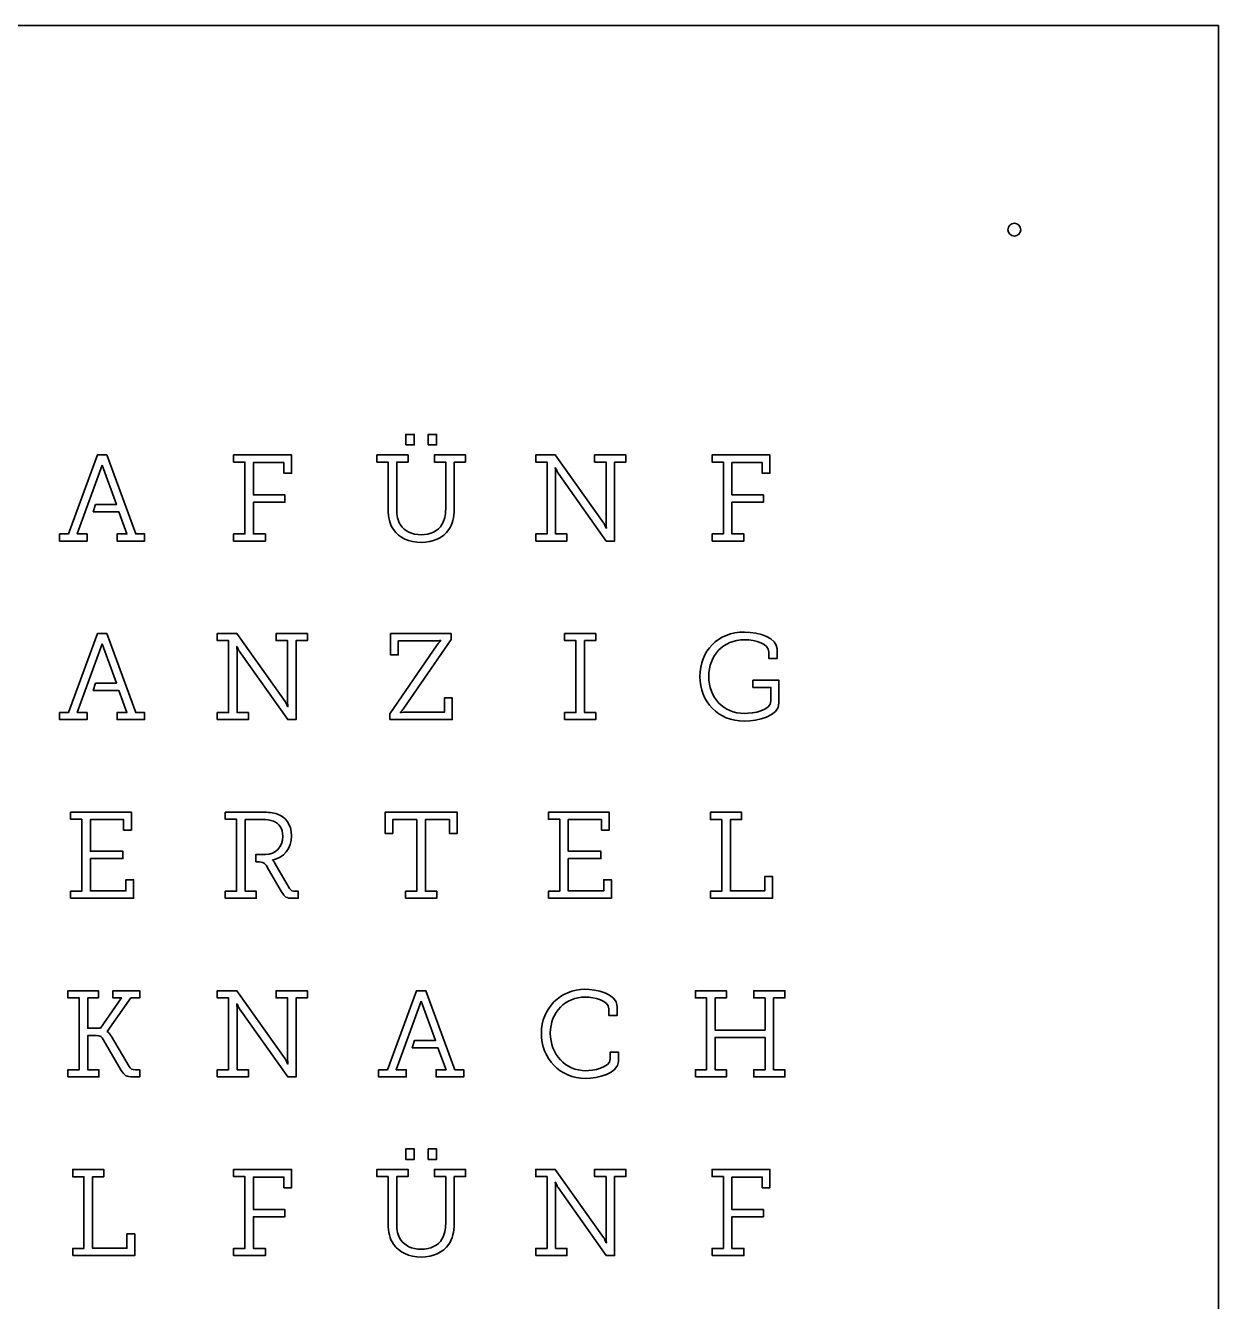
# Model space of a CAD drawing. Header units: inches. Extents: x 0 to 500, y 0 to 500.
# Drawn here: x 266.2 to 500, y 250 to 500 of the extents above; entities that cross this region are included whole.
import ezdxf

# ---------------------------------------------------------------- set-up
doc = ezdxf.new("R2010")
doc.units = ezdxf.units.IN
doc.header["$MEASUREMENT"] = 0
doc.layers.add('Layer 1', color=7, linetype='Continuous')

msp = doc.modelspace()

# ---------------------------------------------------------------- linework, layer by layer
at = {"layer": 'Layer 1', "color": 250, "lineweight": 35}
for points in [[(0, 0), (500, 0), (500, 500), (0, 500), (0, 0)], [(340.74, 417.84), (342.4, 417.84), (342.4, 419.9), (340.74, 419.9), (340.74, 417.84)], [(345.13, 417.84), (346.78, 417.84), (346.78, 419.9), (345.13, 419.9), (345.13, 417.84)], [(281.23, 413.84), (276.34, 400.39), (278.28, 400.39), (278.28, 399), (272.88, 399), (272.88, 400.39), (274.61, 400.39), (280.29, 415.87), (282.14, 415.87), (287.83, 400.39), (289.55, 400.39), (289.55, 399), (284.15, 399), (284.15, 400.39), (286.1, 400.39), (284.49, 404.73), (279.48, 404.73), (279.94, 406.15), (284.03, 406.15), (281.23, 413.84)], [(307, 399), (313.24, 399), (313.24, 400.39), (310.89, 400.39), (310.89, 406.58), (317.05, 406.58), (317.05, 408.02), (310.89, 408.02), (310.89, 414.38), (316.84, 414.38), (316.84, 412.27), (318.35, 412.27), (318.35, 415.87), (307, 415.87), (307, 414.48), (309.21, 414.48), (309.21, 400.39), (307, 400.39), (307, 399)], [(400.76, 399), (407, 399), (407, 400.39), (404.64, 400.39), (404.64, 406.58), (410.81, 406.58), (410.81, 408.02), (404.64, 408.02), (404.64, 414.38), (410.6, 414.38), (410.6, 412.27), (412.11, 412.27), (412.11, 415.87), (400.76, 415.87), (400.76, 414.48), (402.97, 414.48), (402.97, 400.39), (400.76, 400.39), (400.76, 399)], [(281.23, 378.84), (276.34, 365.39), (278.28, 365.39), (278.28, 364), (272.88, 364), (272.88, 365.39), (274.61, 365.39), (280.29, 380.87), (282.14, 380.87), (287.83, 365.39), (289.55, 365.39), (289.55, 364), (284.15, 364), (284.15, 365.39), (286.1, 365.39), (284.49, 369.73), (279.48, 369.73), (279.94, 371.15), (284.03, 371.15), (281.23, 378.84)], [(371.87, 364), (377.97, 364), (377.97, 365.39), (375.76, 365.39), (375.76, 379.48), (377.97, 379.48), (377.97, 380.87), (371.87, 380.87), (371.87, 379.48), (374.08, 379.48), (374.08, 365.39), (371.87, 365.39), (371.87, 364)], [(275.04, 329), (287.4, 329), (287.4, 332.62), (285.89, 332.62), (285.89, 330.44), (278.92, 330.44), (278.92, 336.78), (285.31, 336.78), (285.31, 338.22), (278.92, 338.22), (278.92, 344.43), (285.43, 344.43), (285.43, 342.37), (286.97, 342.37), (286.97, 345.87), (275.04, 345.87), (275.04, 344.48), (277.25, 344.48), (277.25, 330.39), (275.04, 330.39), (275.04, 329)], [(340.7, 329), (346.8, 329), (346.8, 330.39), (344.59, 330.39), (344.59, 344.43), (349.29, 344.43), (349.29, 341.7), (350.83, 341.7), (350.83, 345.87), (336.67, 345.87), (336.67, 341.7), (338.18, 341.7), (338.18, 344.43), (342.9, 344.43), (342.9, 330.39), (340.7, 330.39), (340.7, 329)], [(368.69, 329), (381.04, 329), (381.04, 332.62), (379.53, 332.62), (379.53, 330.44), (372.57, 330.44), (372.57, 336.78), (378.96, 336.78), (378.96, 338.22), (372.57, 338.22), (372.57, 344.43), (379.08, 344.43), (379.08, 342.37), (380.61, 342.37), (380.61, 345.87), (368.69, 345.87), (368.69, 344.48), (370.9, 344.48), (370.9, 330.39), (368.69, 330.39), (368.69, 329)], [(400.45, 329), (412.62, 329), (412.62, 333.25), (411.09, 333.25), (411.09, 330.44), (404.34, 330.44), (404.34, 344.43), (406.55, 344.43), (406.55, 345.87), (400.45, 345.87), (400.45, 344.43), (402.66, 344.43), (402.66, 330.39), (400.45, 330.39), (400.45, 329)], [(343.76, 308.84), (338.86, 295.39), (340.81, 295.39), (340.81, 294), (335.41, 294), (335.41, 295.39), (337.13, 295.39), (342.82, 310.87), (344.67, 310.87), (350.36, 295.39), (352.08, 295.39), (352.08, 294), (346.68, 294), (346.68, 295.39), (348.63, 295.39), (347.02, 299.73), (342.01, 299.73), (342.47, 301.15), (346.56, 301.15), (343.76, 308.84)], [(397.48, 294), (403.57, 294), (403.57, 295.39), (401.36, 295.39), (401.36, 301.73), (411.14, 301.73), (411.14, 295.39), (408.93, 295.39), (408.93, 294), (415.02, 294), (415.02, 295.39), (412.81, 295.39), (412.81, 309.48), (415.02, 309.48), (415.02, 310.87), (408.93, 310.87), (408.93, 309.48), (411.14, 309.48), (411.14, 303.17), (401.36, 303.17), (401.36, 309.48), (403.57, 309.48), (403.57, 310.87), (397.48, 310.87), (397.48, 309.48), (399.69, 309.48), (399.69, 295.39), (397.48, 295.39), (397.48, 294)], [(340.74, 277.84), (342.4, 277.84), (342.4, 279.9), (340.74, 279.9), (340.74, 277.84)], [(345.13, 277.84), (346.78, 277.84), (346.78, 279.9), (345.13, 279.9), (345.13, 277.84)], [(275.46, 259), (287.63, 259), (287.63, 263.25), (286.09, 263.25), (286.09, 260.44), (279.35, 260.44), (279.35, 274.43), (281.56, 274.43), (281.56, 275.87), (275.46, 275.87), (275.46, 274.43), (277.67, 274.43), (277.67, 260.4), (275.46, 260.4), (275.46, 259)], [(307, 259), (313.24, 259), (313.24, 260.4), (310.89, 260.4), (310.89, 266.59), (317.05, 266.59), (317.05, 268.02), (310.89, 268.02), (310.89, 274.38), (316.84, 274.38), (316.84, 272.27), (318.35, 272.27), (318.35, 275.87), (307, 275.87), (307, 274.48), (309.21, 274.48), (309.21, 260.4), (307, 260.4), (307, 259)], [(400.76, 259), (407, 259), (407, 260.4), (404.64, 260.4), (404.64, 266.59), (410.81, 266.59), (410.81, 268.02), (404.64, 268.02), (404.64, 274.38), (410.6, 274.38), (410.6, 272.27), (412.11, 272.27), (412.11, 275.87), (400.76, 275.87), (400.76, 274.48), (402.97, 274.48), (402.97, 260.4), (400.76, 260.4), (400.76, 259)]]:
    msp.add_lwpolyline(points, dxfattribs=at)
for points, knots in [([(461.25, 460), (461.25, 459.31), (460.69, 458.75), (460, 458.75), (459.31, 458.75), (458.75, 459.31), (458.75, 460), (458.75, 460.69), (459.31, 461.25), (460, 461.25), (460.69, 461.25), (461.25, 460.69), (461.25, 460)], [0, 0, 0, 0, 1, 1, 1, 2, 2, 2, 3, 3, 3, 4, 4, 4, 4]), ([(337.28, 405.22), (337.28, 403.61), (337.57, 402.31), (338.31, 401.25), (339.39, 399.62), (341.39, 398.71), (343.76, 398.71), (346.09, 398.71), (348.03, 399.6), (349.16, 401.23), (349.86, 402.26), (350.24, 403.66), (350.24, 405.22), (350.24, 405.22), (350.24, 414.48), (350.24, 414.48), (350.24, 414.48), (352.45, 414.48), (352.45, 414.48), (352.45, 414.48), (352.45, 415.87), (352.45, 415.87), (352.45, 415.87), (346.35, 415.87), (346.35, 415.87), (346.35, 415.87), (346.35, 414.48), (346.35, 414.48), (346.35, 414.48), (348.56, 414.48), (348.56, 414.48), (348.56, 414.48), (348.56, 405.29), (348.56, 405.29), (348.56, 404.09), (348.32, 403.06), (347.82, 402.21), (347.08, 400.95), (345.59, 400.24), (343.76, 400.24), (341.94, 400.24), (340.5, 400.92), (339.71, 402.14), (339.2, 402.93), (338.96, 404.02), (338.96, 405.24), (338.96, 405.24), (338.96, 414.48), (338.96, 414.48), (338.96, 414.48), (341.17, 414.48), (341.17, 414.48), (341.17, 414.48), (341.17, 415.87), (341.17, 415.87), (341.17, 415.87), (335.08, 415.87), (335.08, 415.87), (335.08, 415.87), (335.08, 414.48), (335.08, 414.48), (335.08, 414.48), (337.28, 414.48), (337.28, 414.48), (337.28, 414.48), (337.28, 405.22), (337.28, 405.22)], [0, 0, 0, 0, 1, 1, 1, 2, 2, 2, 3, 3, 3, 4, 4, 4, 5, 5, 5, 6, 6, 6, 7, 7, 7, 8, 8, 8, 9, 9, 9, 10, 10, 10, 11, 11, 11, 12, 12, 12, 13, 13, 13, 14, 14, 14, 15, 15, 15, 16, 16, 16, 17, 17, 17, 18, 18, 18, 19, 19, 19, 20, 20, 20, 21, 21, 21, 22, 22, 22, 22]), ([(366.2, 399), (366.2, 399), (372.32, 399), (372.32, 399), (372.32, 399), (372.32, 400.39), (372.32, 400.39), (372.32, 400.39), (370.09, 400.39), (370.09, 400.39), (370.09, 400.39), (370.09, 412.2), (370.09, 412.2), (370.12, 412.42), (370.09, 412.68), (370.07, 412.94), (370.07, 412.94), (370.02, 413.35), (370.02, 413.35), (370.02, 413.35), (370.07, 413.35), (370.07, 413.35), (370.12, 413.23), (370.17, 413.11), (370.24, 412.99), (370.33, 412.77), (370.45, 412.51), (370.57, 412.32), (370.57, 412.32), (380.03, 399), (380.03, 399), (380.03, 399), (381.66, 399), (381.66, 399), (381.66, 399), (381.66, 414.48), (381.66, 414.48), (381.66, 414.48), (383.87, 414.48), (383.87, 414.48), (383.87, 414.48), (383.87, 415.87), (383.87, 415.87), (383.87, 415.87), (377.74, 415.87), (377.74, 415.87), (377.74, 415.87), (377.74, 414.48), (377.74, 414.48), (377.74, 414.48), (379.98, 414.48), (379.98, 414.48), (379.98, 414.48), (379.98, 402.7), (379.98, 402.7), (379.98, 402.48), (379.98, 402.19), (380, 401.93), (380, 401.93), (380.05, 401.52), (380.05, 401.52), (380.05, 401.52), (380, 401.52), (380, 401.52), (379.95, 401.64), (379.91, 401.78), (379.83, 401.9), (379.71, 402.17), (379.62, 402.38), (379.5, 402.55), (379.5, 402.55), (370.04, 415.87), (370.04, 415.87), (370.04, 415.87), (366.2, 415.87), (366.2, 415.87), (366.2, 415.87), (366.2, 414.48), (366.2, 414.48), (366.2, 414.48), (368.41, 414.48), (368.41, 414.48), (368.41, 414.48), (368.41, 400.39), (368.41, 400.39), (368.41, 400.39), (366.2, 400.39), (366.2, 400.39), (366.2, 400.39), (366.2, 399), (366.2, 399)], [0, 0, 0, 0, 1, 1, 1, 2, 2, 2, 3, 3, 3, 4, 4, 4, 5, 5, 5, 6, 6, 6, 7, 7, 7, 8, 8, 8, 9, 9, 9, 10, 10, 10, 11, 11, 11, 12, 12, 12, 13, 13, 13, 14, 14, 14, 15, 15, 15, 16, 16, 16, 17, 17, 17, 18, 18, 18, 19, 19, 19, 20, 20, 20, 21, 21, 21, 22, 22, 22, 23, 23, 23, 24, 24, 24, 25, 25, 25, 26, 26, 26, 27, 27, 27, 28, 28, 28, 29, 29, 29, 30, 30, 30, 30]), ([(303.79, 364), (303.79, 364), (309.91, 364), (309.91, 364), (309.91, 364), (309.91, 365.39), (309.91, 365.39), (309.91, 365.39), (307.67, 365.39), (307.67, 365.39), (307.67, 365.39), (307.67, 377.2), (307.67, 377.2), (307.7, 377.42), (307.67, 377.68), (307.65, 377.95), (307.65, 377.95), (307.6, 378.35), (307.6, 378.35), (307.6, 378.35), (307.65, 378.35), (307.65, 378.35), (307.7, 378.23), (307.75, 378.11), (307.82, 377.99), (307.92, 377.77), (308.04, 377.51), (308.16, 377.32), (308.16, 377.32), (317.61, 364), (317.61, 364), (317.61, 364), (319.24, 364), (319.24, 364), (319.24, 364), (319.24, 379.48), (319.24, 379.48), (319.24, 379.48), (321.45, 379.48), (321.45, 379.48), (321.45, 379.48), (321.45, 380.87), (321.45, 380.87), (321.45, 380.87), (315.33, 380.87), (315.33, 380.87), (315.33, 380.87), (315.33, 379.48), (315.33, 379.48), (315.33, 379.48), (317.56, 379.48), (317.56, 379.48), (317.56, 379.48), (317.56, 367.7), (317.56, 367.7), (317.56, 367.48), (317.56, 367.19), (317.59, 366.93), (317.59, 366.93), (317.63, 366.52), (317.63, 366.52), (317.63, 366.52), (317.59, 366.52), (317.59, 366.52), (317.54, 366.64), (317.49, 366.78), (317.42, 366.91), (317.3, 367.17), (317.2, 367.38), (317.08, 367.55), (317.08, 367.55), (307.63, 380.87), (307.63, 380.87), (307.63, 380.87), (303.79, 380.87), (303.79, 380.87), (303.79, 380.87), (303.79, 379.48), (303.79, 379.48), (303.79, 379.48), (306, 379.48), (306, 379.48), (306, 379.48), (306, 365.39), (306, 365.39), (306, 365.39), (303.79, 365.39), (303.79, 365.39), (303.79, 365.39), (303.79, 364), (303.79, 364)], [0, 0, 0, 0, 1, 1, 1, 2, 2, 2, 3, 3, 3, 4, 4, 4, 5, 5, 5, 6, 6, 6, 7, 7, 7, 8, 8, 8, 9, 9, 9, 10, 10, 10, 11, 11, 11, 12, 12, 12, 13, 13, 13, 14, 14, 14, 15, 15, 15, 16, 16, 16, 17, 17, 17, 18, 18, 18, 19, 19, 19, 20, 20, 20, 21, 21, 21, 22, 22, 22, 23, 23, 23, 24, 24, 24, 25, 25, 25, 26, 26, 26, 27, 27, 27, 28, 28, 28, 29, 29, 29, 30, 30, 30, 30]), ([(337.64, 364), (337.64, 364), (349.83, 364), (349.83, 364), (349.83, 364), (349.83, 368.25), (349.83, 368.25), (349.83, 368.25), (348.32, 368.25), (348.32, 368.25), (348.32, 368.25), (348.32, 365.44), (348.32, 365.44), (348.32, 365.44), (340.62, 365.44), (340.62, 365.44), (340.35, 365.44), (340.14, 365.44), (339.97, 365.42), (339.87, 365.39), (339.78, 365.39), (339.68, 365.39), (339.68, 365.39), (339.68, 365.44), (339.68, 365.44), (339.68, 365.44), (339.9, 365.65), (339.9, 365.65), (340.02, 365.82), (340.19, 365.97), (340.35, 366.23), (340.35, 366.23), (349.62, 379.7), (349.62, 379.7), (349.62, 379.7), (349.62, 380.87), (349.62, 380.87), (349.62, 380.87), (337.76, 380.87), (337.76, 380.87), (337.76, 380.87), (337.76, 376.69), (337.76, 376.69), (337.76, 376.69), (339.27, 376.69), (339.27, 376.69), (339.27, 376.69), (339.27, 379.43), (339.27, 379.43), (339.27, 379.43), (346.64, 379.43), (346.64, 379.43), (346.91, 379.43), (347.12, 379.43), (347.29, 379.46), (347.39, 379.48), (347.48, 379.48), (347.58, 379.48), (347.58, 379.48), (347.58, 379.43), (347.58, 379.43), (347.58, 379.43), (347.36, 379.21), (347.36, 379.21), (347.24, 379.05), (347.07, 378.9), (346.91, 378.64), (346.91, 378.64), (337.64, 365.17), (337.64, 365.17), (337.64, 365.17), (337.64, 364), (337.64, 364)], [0, 0, 0, 0, 1, 1, 1, 2, 2, 2, 3, 3, 3, 4, 4, 4, 5, 5, 5, 6, 6, 6, 7, 7, 7, 8, 8, 8, 9, 9, 9, 10, 10, 10, 11, 11, 11, 12, 12, 12, 13, 13, 13, 14, 14, 14, 15, 15, 15, 16, 16, 16, 17, 17, 17, 18, 18, 18, 19, 19, 19, 20, 20, 20, 21, 21, 21, 22, 22, 22, 23, 23, 23, 24, 24, 24, 24]), ([(398.37, 372.45), (398.37, 367.48), (401.92, 363.71), (407.1, 363.71), (409.67, 363.71), (413.87, 364.67), (413.87, 367.29), (413.87, 367.29), (413.87, 371.71), (413.87, 371.71), (413.87, 371.71), (408.76, 371.71), (408.76, 371.71), (408.76, 371.71), (408.76, 370.31), (408.76, 370.31), (408.76, 370.31), (412.29, 370.31), (412.29, 370.31), (412.29, 370.31), (412.29, 367.67), (412.29, 367.67), (412.29, 365.75), (408.81, 365.22), (407.13, 365.22), (402.93, 365.22), (400.12, 368.34), (400.12, 372.47), (400.12, 376.62), (402.86, 379.65), (407.15, 379.65), (409.26, 379.65), (411.88, 378.88), (411.88, 377.27), (411.88, 377.27), (411.88, 376), (411.88, 376), (411.88, 376), (413.49, 376), (413.49, 376), (413.49, 376), (413.49, 377.85), (413.49, 377.85), (413.49, 379.96), (410.04, 381.16), (407.13, 381.16), (401.85, 381.16), (398.37, 377.42), (398.37, 372.45)], [0, 0, 0, 0, 1, 1, 1, 2, 2, 2, 3, 3, 3, 4, 4, 4, 5, 5, 5, 6, 6, 6, 7, 7, 7, 8, 8, 8, 9, 9, 9, 10, 10, 10, 11, 11, 11, 12, 12, 12, 13, 13, 13, 14, 14, 14, 15, 15, 15, 16, 16, 16, 16]), ([(311.69, 336.15), (312.77, 336.15), (313.15, 335.93), (313.58, 335.12), (313.58, 335.12), (316.41, 330.27), (316.41, 330.27), (317.01, 329.22), (317.27, 329), (318.74, 329), (318.74, 329), (319.65, 329), (319.65, 329), (319.65, 329), (319.65, 330.39), (319.65, 330.39), (319.65, 330.39), (319.17, 330.39), (319.17, 330.39), (318.52, 330.39), (318.23, 330.47), (317.97, 330.94), (317.97, 330.94), (315.16, 335.74), (315.16, 335.74), (315.04, 336.01), (314.9, 336.15), (314.78, 336.27), (314.78, 336.27), (314.59, 336.44), (314.59, 336.44), (314.59, 336.44), (314.59, 336.49), (314.59, 336.49), (316.89, 336.89), (318.33, 338.74), (318.33, 341.26), (318.33, 343.49), (317.25, 344.89), (315.6, 345.48), (314.66, 345.79), (313.75, 345.87), (312.59, 345.87), (312.59, 345.87), (305.37, 345.87), (305.37, 345.87), (305.37, 345.87), (305.37, 344.48), (305.37, 344.48), (305.37, 344.48), (307.58, 344.48), (307.58, 344.48), (307.58, 344.48), (307.58, 330.39), (307.58, 330.39), (307.58, 330.39), (305.37, 330.39), (305.37, 330.39), (305.37, 330.39), (305.37, 329), (305.37, 329), (305.37, 329), (311.44, 329), (311.44, 329), (311.44, 329), (311.44, 330.39), (311.44, 330.39), (311.44, 330.39), (309.26, 330.39), (309.26, 330.39), (309.26, 330.39), (309.26, 344.43), (309.26, 344.43), (309.26, 344.43), (312.55, 344.43), (312.55, 344.43), (313.41, 344.43), (314.2, 344.33), (314.78, 344.11), (315.96, 343.66), (316.62, 342.68), (316.62, 341.14), (316.62, 338.96), (315.26, 337.59), (313.22, 337.59), (313.22, 337.59), (311.35, 337.59), (311.35, 337.59), (311.35, 337.59), (311.35, 336.15), (311.35, 336.15), (311.35, 336.15), (311.69, 336.15), (311.69, 336.15)], [0, 0, 0, 0, 1, 1, 1, 2, 2, 2, 3, 3, 3, 4, 4, 4, 5, 5, 5, 6, 6, 6, 7, 7, 7, 8, 8, 8, 9, 9, 9, 10, 10, 10, 11, 11, 11, 12, 12, 12, 13, 13, 13, 14, 14, 14, 15, 15, 15, 16, 16, 16, 17, 17, 17, 18, 18, 18, 19, 19, 19, 20, 20, 20, 21, 21, 21, 22, 22, 22, 23, 23, 23, 24, 24, 24, 25, 25, 25, 26, 26, 26, 27, 27, 27, 28, 28, 28, 29, 29, 29, 30, 30, 30, 31, 31, 31, 31]), ([(274.52, 294), (274.52, 294), (280.6, 294), (280.6, 294), (280.6, 294), (280.6, 295.39), (280.6, 295.39), (280.6, 295.39), (278.41, 295.39), (278.41, 295.39), (278.41, 295.39), (278.41, 302.09), (278.41, 302.09), (278.41, 302.09), (280.12, 302.09), (280.12, 302.09), (280.86, 302.09), (281.17, 301.85), (281.46, 301.34), (281.46, 301.34), (284.98, 295.27), (284.98, 295.27), (285.56, 294.31), (285.9, 294), (287.32, 294), (287.32, 294), (288.59, 294), (288.59, 294), (288.59, 294), (288.59, 295.39), (288.59, 295.39), (288.59, 295.39), (287.75, 295.39), (287.75, 295.39), (287.1, 295.39), (286.79, 295.58), (286.5, 296.06), (286.5, 296.06), (283.04, 301.89), (283.04, 301.89), (282.83, 302.3), (282.64, 302.52), (282.47, 302.69), (282.47, 302.69), (282.23, 302.88), (282.23, 302.88), (282.23, 302.88), (282.23, 302.93), (282.23, 302.93), (282.23, 302.93), (286.88, 309.48), (286.88, 309.48), (286.88, 309.48), (288.59, 309.48), (288.59, 309.48), (288.59, 309.48), (288.59, 310.87), (288.59, 310.87), (288.59, 310.87), (283.35, 310.87), (283.35, 310.87), (283.35, 310.87), (283.35, 309.48), (283.35, 309.48), (283.35, 309.48), (285.01, 309.48), (285.01, 309.48), (285.01, 309.48), (280.88, 303.53), (280.88, 303.53), (280.88, 303.53), (278.41, 303.53), (278.41, 303.53), (278.41, 303.53), (278.41, 309.48), (278.41, 309.48), (278.41, 309.48), (280.5, 309.48), (280.5, 309.48), (280.5, 309.48), (280.5, 310.87), (280.5, 310.87), (280.5, 310.87), (274.52, 310.87), (274.52, 310.87), (274.52, 310.87), (274.52, 309.48), (274.52, 309.48), (274.52, 309.48), (276.73, 309.48), (276.73, 309.48), (276.73, 309.48), (276.73, 295.39), (276.73, 295.39), (276.73, 295.39), (274.52, 295.39), (274.52, 295.39), (274.52, 295.39), (274.52, 294), (274.52, 294)], [0, 0, 0, 0, 1, 1, 1, 2, 2, 2, 3, 3, 3, 4, 4, 4, 5, 5, 5, 6, 6, 6, 7, 7, 7, 8, 8, 8, 9, 9, 9, 10, 10, 10, 11, 11, 11, 12, 12, 12, 13, 13, 13, 14, 14, 14, 15, 15, 15, 16, 16, 16, 17, 17, 17, 18, 18, 18, 19, 19, 19, 20, 20, 20, 21, 21, 21, 22, 22, 22, 23, 23, 23, 24, 24, 24, 25, 25, 25, 26, 26, 26, 27, 27, 27, 28, 28, 28, 29, 29, 29, 30, 30, 30, 31, 31, 31, 32, 32, 32, 33, 33, 33, 33]), ([(303.79, 294), (303.79, 294), (309.91, 294), (309.91, 294), (309.91, 294), (309.91, 295.39), (309.91, 295.39), (309.91, 295.39), (307.67, 295.39), (307.67, 295.39), (307.67, 295.39), (307.67, 307.2), (307.67, 307.2), (307.7, 307.42), (307.67, 307.68), (307.65, 307.95), (307.65, 307.95), (307.6, 308.35), (307.6, 308.35), (307.6, 308.35), (307.65, 308.35), (307.65, 308.35), (307.7, 308.23), (307.75, 308.11), (307.82, 307.99), (307.92, 307.77), (308.04, 307.51), (308.16, 307.32), (308.16, 307.32), (317.61, 294), (317.61, 294), (317.61, 294), (319.24, 294), (319.24, 294), (319.24, 294), (319.24, 309.48), (319.24, 309.48), (319.24, 309.48), (321.45, 309.48), (321.45, 309.48), (321.45, 309.48), (321.45, 310.87), (321.45, 310.87), (321.45, 310.87), (315.33, 310.87), (315.33, 310.87), (315.33, 310.87), (315.33, 309.48), (315.33, 309.48), (315.33, 309.48), (317.56, 309.48), (317.56, 309.48), (317.56, 309.48), (317.56, 297.7), (317.56, 297.7), (317.56, 297.48), (317.56, 297.19), (317.59, 296.93), (317.59, 296.93), (317.63, 296.52), (317.63, 296.52), (317.63, 296.52), (317.59, 296.52), (317.59, 296.52), (317.54, 296.64), (317.49, 296.78), (317.42, 296.9), (317.3, 297.17), (317.2, 297.38), (317.08, 297.55), (317.08, 297.55), (307.63, 310.87), (307.63, 310.87), (307.63, 310.87), (303.79, 310.87), (303.79, 310.87), (303.79, 310.87), (303.79, 309.48), (303.79, 309.48), (303.79, 309.48), (306, 309.48), (306, 309.48), (306, 309.48), (306, 295.39), (306, 295.39), (306, 295.39), (303.79, 295.39), (303.79, 295.39), (303.79, 295.39), (303.79, 294), (303.79, 294)], [0, 0, 0, 0, 1, 1, 1, 2, 2, 2, 3, 3, 3, 4, 4, 4, 5, 5, 5, 6, 6, 6, 7, 7, 7, 8, 8, 8, 9, 9, 9, 10, 10, 10, 11, 11, 11, 12, 12, 12, 13, 13, 13, 14, 14, 14, 15, 15, 15, 16, 16, 16, 17, 17, 17, 18, 18, 18, 19, 19, 19, 20, 20, 20, 21, 21, 21, 22, 22, 22, 23, 23, 23, 24, 24, 24, 25, 25, 25, 26, 26, 26, 27, 27, 27, 28, 28, 28, 29, 29, 29, 30, 30, 30, 30]), ([(367.3, 302.54), (367.3, 297.65), (370.93, 293.71), (375.97, 293.71), (378.3, 293.71), (382.4, 294.62), (382.4, 297.05), (382.4, 297.05), (382.4, 298.85), (382.4, 298.85), (382.4, 298.85), (380.79, 298.85), (380.79, 298.85), (380.79, 298.85), (380.79, 297.53), (380.79, 297.53), (380.79, 295.73), (377.39, 295.22), (376.02, 295.22), (372.01, 295.22), (369.06, 298.39), (369.06, 302.59), (369.06, 306.69), (372.01, 309.65), (375.92, 309.65), (377.65, 309.65), (380.53, 308.98), (380.53, 307.34), (380.53, 307.34), (380.53, 306), (380.53, 306), (380.53, 306), (382.14, 306), (382.14, 306), (382.14, 306), (382.14, 307.8), (382.14, 307.8), (382.14, 310.39), (377.89, 311.16), (375.85, 311.16), (371.05, 311.16), (367.3, 307.44), (367.3, 302.54)], [0, 0, 0, 0, 1, 1, 1, 2, 2, 2, 3, 3, 3, 4, 4, 4, 5, 5, 5, 6, 6, 6, 7, 7, 7, 8, 8, 8, 9, 9, 9, 10, 10, 10, 11, 11, 11, 12, 12, 12, 13, 13, 13, 14, 14, 14, 14]), ([(337.28, 265.22), (337.28, 263.61), (337.57, 262.31), (338.31, 261.25), (339.39, 259.62), (341.39, 258.71), (343.76, 258.71), (346.09, 258.71), (348.03, 259.6), (349.16, 261.23), (349.86, 262.26), (350.24, 263.66), (350.24, 265.22), (350.24, 265.22), (350.24, 274.48), (350.24, 274.48), (350.24, 274.48), (352.45, 274.48), (352.45, 274.48), (352.45, 274.48), (352.45, 275.87), (352.45, 275.87), (352.45, 275.87), (346.35, 275.87), (346.35, 275.87), (346.35, 275.87), (346.35, 274.48), (346.35, 274.48), (346.35, 274.48), (348.56, 274.48), (348.56, 274.48), (348.56, 274.48), (348.56, 265.29), (348.56, 265.29), (348.56, 264.09), (348.32, 263.06), (347.82, 262.21), (347.08, 260.95), (345.59, 260.25), (343.76, 260.25), (341.94, 260.25), (340.5, 260.92), (339.71, 262.14), (339.2, 262.94), (338.96, 264.02), (338.96, 265.24), (338.96, 265.24), (338.96, 274.48), (338.96, 274.48), (338.96, 274.48), (341.17, 274.48), (341.17, 274.48), (341.17, 274.48), (341.17, 275.87), (341.17, 275.87), (341.17, 275.87), (335.08, 275.87), (335.08, 275.87), (335.08, 275.87), (335.08, 274.48), (335.08, 274.48), (335.08, 274.48), (337.28, 274.48), (337.28, 274.48), (337.28, 274.48), (337.28, 265.22), (337.28, 265.22)], [0, 0, 0, 0, 1, 1, 1, 2, 2, 2, 3, 3, 3, 4, 4, 4, 5, 5, 5, 6, 6, 6, 7, 7, 7, 8, 8, 8, 9, 9, 9, 10, 10, 10, 11, 11, 11, 12, 12, 12, 13, 13, 13, 14, 14, 14, 15, 15, 15, 16, 16, 16, 17, 17, 17, 18, 18, 18, 19, 19, 19, 20, 20, 20, 21, 21, 21, 22, 22, 22, 22]), ([(366.2, 259), (366.2, 259), (372.32, 259), (372.32, 259), (372.32, 259), (372.32, 260.4), (372.32, 260.4), (372.32, 260.4), (370.09, 260.4), (370.09, 260.4), (370.09, 260.4), (370.09, 272.2), (370.09, 272.2), (370.12, 272.42), (370.09, 272.68), (370.07, 272.95), (370.07, 272.95), (370.02, 273.35), (370.02, 273.35), (370.02, 273.35), (370.07, 273.35), (370.07, 273.35), (370.12, 273.23), (370.17, 273.11), (370.24, 272.99), (370.33, 272.78), (370.45, 272.51), (370.57, 272.32), (370.57, 272.32), (380.03, 259), (380.03, 259), (380.03, 259), (381.66, 259), (381.66, 259), (381.66, 259), (381.66, 274.48), (381.66, 274.48), (381.66, 274.48), (383.87, 274.48), (383.87, 274.48), (383.87, 274.48), (383.87, 275.87), (383.87, 275.87), (383.87, 275.87), (377.74, 275.87), (377.74, 275.87), (377.74, 275.87), (377.74, 274.48), (377.74, 274.48), (377.74, 274.48), (379.98, 274.48), (379.98, 274.48), (379.98, 274.48), (379.98, 262.7), (379.98, 262.7), (379.98, 262.48), (379.98, 262.19), (380, 261.93), (380, 261.93), (380.05, 261.52), (380.05, 261.52), (380.05, 261.52), (380, 261.52), (380, 261.52), (379.95, 261.64), (379.91, 261.78), (379.83, 261.91), (379.71, 262.17), (379.62, 262.38), (379.5, 262.55), (379.5, 262.55), (370.04, 275.87), (370.04, 275.87), (370.04, 275.87), (366.2, 275.87), (366.2, 275.87), (366.2, 275.87), (366.2, 274.48), (366.2, 274.48), (366.2, 274.48), (368.41, 274.48), (368.41, 274.48), (368.41, 274.48), (368.41, 260.4), (368.41, 260.4), (368.41, 260.4), (366.2, 260.4), (366.2, 260.4), (366.2, 260.4), (366.2, 259), (366.2, 259)], [0, 0, 0, 0, 1, 1, 1, 2, 2, 2, 3, 3, 3, 4, 4, 4, 5, 5, 5, 6, 6, 6, 7, 7, 7, 8, 8, 8, 9, 9, 9, 10, 10, 10, 11, 11, 11, 12, 12, 12, 13, 13, 13, 14, 14, 14, 15, 15, 15, 16, 16, 16, 17, 17, 17, 18, 18, 18, 19, 19, 19, 20, 20, 20, 21, 21, 21, 22, 22, 22, 23, 23, 23, 24, 24, 24, 25, 25, 25, 26, 26, 26, 27, 27, 27, 28, 28, 28, 29, 29, 29, 30, 30, 30, 30])]:
    msp.add_open_spline(points, degree=3, knots=knots, dxfattribs=at)

doc.saveas('drawing.dxf')
